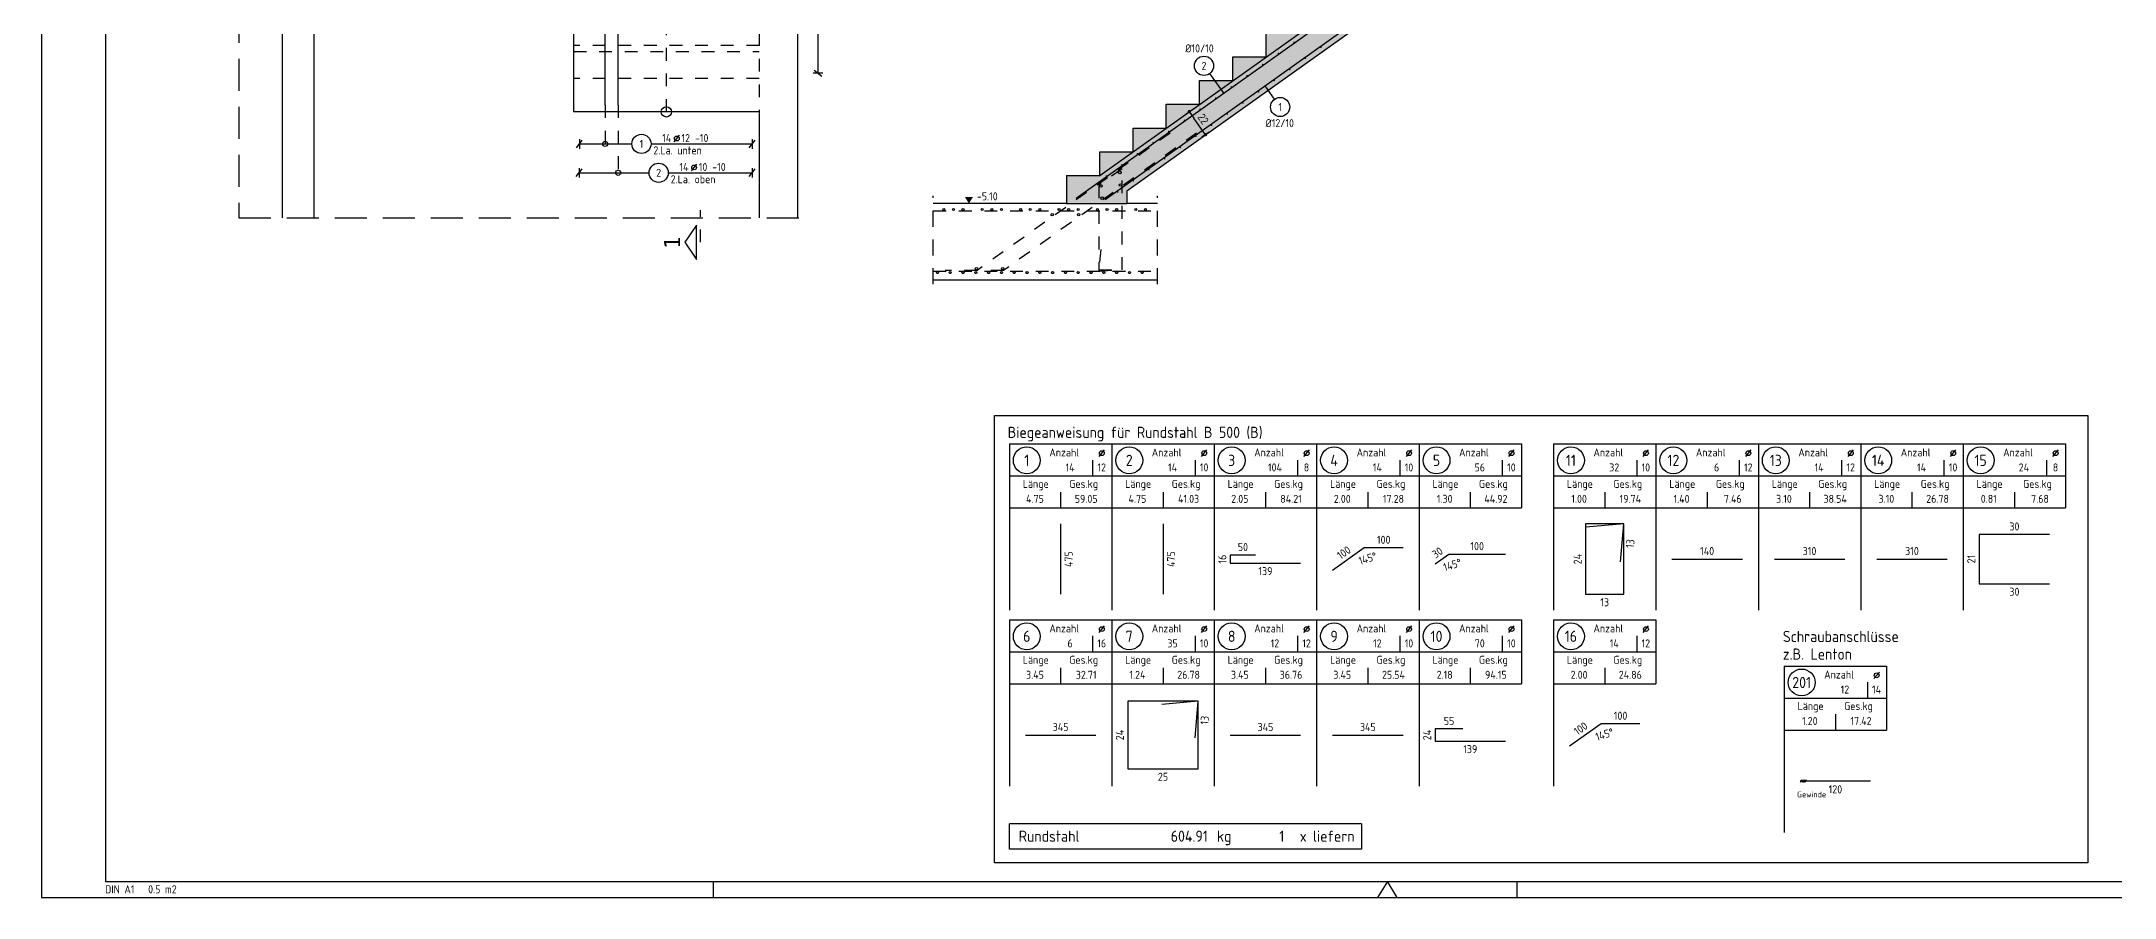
# Model space of a CAD drawing. Extents: x 0 to 29.7, y 0 to 18.4.
# Drawn here: x 0 to 16.19, y 0 to 6.69 of the extents above; entities that cross this region are included whole.
import ezdxf
from ezdxf.enums import TextEntityAlignment as Align

# ---------------------------------------------------------------- set-up
doc = ezdxf.new("R2010")
doc.units = 0
doc.header["$LTSCALE"] = 0.25
for name, pattern in [('AUSGEZOGEN', [1000.01, 1000, 0.01]), ('DOT', [0.175, 0.05, -0.125]), ('GESTRICHELT', [0.75, 0.5, -0.25]), ('GESTRICHELTX2', [1.5, 1, -0.5]), ('HIDDEN', [0.375, 0.25, -0.125]), ('STRICHPUNKT2', [0.55, 0.25, -0.125, 0.05, -0.125]), ('VERDECKT', [0.375, 0.25, -0.125])]:
    doc.linetypes.add(name, pattern=pattern)
for name, color, linetype in [('1.UG', 7, 'Continuous'), ('AFU', 7, 'Continuous'), ('BETON', 7, 'Continuous'), ('grau_mittel', 7, 'Continuous'), ('HILFE', 7, 'Continuous'), ('koten', 7, 'Continuous'), ('MASSE', 7, 'Continuous'), ('OBJEKT', 7, 'Continuous'), ('RAHMEN', 7, 'Continuous'), ('RND', 7, 'Continuous'), ('RND-1', 7, 'Continuous'), ('RND_BILD', 7, 'Continuous'), ('SCHNITTE', 7, 'Continuous'), ('TEXT', 7, 'Continuous'), ('VERDECKT', 7, 'Continuous')]:
    doc.layers.add(name, color=color, linetype=linetype)
doc.layers.add('NOPLOT', color=7, linetype='Continuous', plot=False)
doc.styles.add('helv', font='tahoma.ttf')
doc.styles.add('txt', font='isocp.shx')
doc.linetypes.add('AFU_50M', pattern='A,0.45,["/",Standard,S=0.2,R=0,X=-0.01,Y=-0.1],0.07,["/",Standard,S=0.2,R=0,X=-0.01,Y=-0.1],0.45', length=0.97)
doc.dimstyles.new('DOT_I', dxfattribs={"dimscale": 0.25, "dimtxt": 0.25, "dimasz": 0.25, "dimexe": 0.1, "dimexo": 0.3, "dimgap": 0.1, "dimtad": 1, "dimdec": 3, "dimzin": 3, "dimtxsty": 'txt', "dimblk": 'DOT', "dimblk1": 'DOT', "dimblk2": 'DOT', "dimsah": 1, "dimcen": 0.1, "dimse1": 1, "dimse2": 1, "dimazin": 0, "dimtfac": 1, "dimtdec": 4, "dimtix": 1, "dimtmove": 2, "dimatfit": 3, "dimfxl": 0, "dimtvp": 1, "dimtolj": 1, "dimtzin": 0, "dimarcsym": 0})

# ---------------------------------------------------------------- blocks, each defined once
blk = doc.blocks.new('DINA1')
at = {"layer": 'RAHMEN'}
for p, q in [((0, 59.4), (0, 0)), ((0, 0), (84.1, 0))]:
    blk.add_line(p, q, dxfattribs=at)
at = {"layer": 'RAHMEN', "color": 5}
for p, q in [((2, 58.9), (2, 0.5)), ((2, 0.5), (83.6, 0.5))]:
    blk.add_line(p, q, dxfattribs=at)
at = {"layer": 'RAHMEN', "color": 7}
for p, q in [((21, 0), (21, 0.5)), ((46.1, 0), (46.1, 0.5))]:
    blk.add_line(p, q, dxfattribs=at)
at = {"layer": 'RAHMEN', "color": 7, "linetype": 'Continuous'}
for p, q in [((42.05, 0.5), (41.74, 0)), ((42.36, 0), (42.05, 0.5))]:
    blk.add_line(p, q, dxfattribs=at)
at = {"layer": 'RAHMEN', "color": 7, "style": 'txt'}
blk.add_text('DIN A1   0.5 m2', height=0.25, dxfattribs=at).set_placement((1.989, 0.133))
blk = doc.blocks.new('LEI_GRE')
at = {"layer": 'RND', "color": 7, "linetype": 'Continuous'}
for p, q in [((-0.09, -0.12), (0.09, 0.12)), ((0, 0.15), (0, -0.15))]:
    blk.add_line(p, q, dxfattribs=at)
blk = doc.blocks.new('RND_LEI')
at = {"layer": 'RND', "color": 7, "linetype": 'Continuous'}
blk.add_line((1.022, 0.066), (1.19, 0.27), dxfattribs=at)
for centre, radius in [((0, 0), 0.3), ((1.106, 0.168), 0.075)]:
    blk.add_circle(centre, radius, dxfattribs=at)
at = {"layer": 'RND', "color": 7, "linetype": 'Continuous', "style": 'txt'}
blk.add_attdef('POSL', text='', height=0.25, dxfattribs=at).set_placement((0, 0), align=Align.MIDDLE)
blk.add_attdef('ANZ', text='', height=0.25, dxfattribs=at).set_placement((0.931, 0.057), align=Align.RIGHT)
for tag, p in [('DUM', (1.253, 0.057)), ('ABSTD', (1.674, 0.057)), ('POSTXT', (0.374, -0.327))]:
    blk.add_attdef(tag, p, '', height=0.25, dxfattribs=at)
blk = doc.blocks.new('DOT')
at = {"layer": 'MASSE', "color": 7, "linetype": 'Continuous'}
for p, q in [((0, 0), (-1, 0)), ((0, 0.54), (0, -0.54))]:
    blk.add_line(p, q, dxfattribs=at)
at = {"layer": 'MASSE', "color": 7, "linetype": 'Continuous', "const_width": 0.2}
blk.add_lwpolyline([(-0.1, 0, 1), (0.1, 0, 1)], format="xyb", close=True, dxfattribs=at)
blk = doc.blocks.new('*D18')
at = {"layer": 'Defpoints', "color": 0, "linetype": 'AUSGEZOGEN', "transparency": 16777216}
for p in [(8.965, 6.142), (8.965, 6.142), (9.092, 5.962)]:
    blk.add_point(p, dxfattribs=at)
at = {"layer": 'MASSE', "color": 0, "linetype": 'AUSGEZOGEN', "lineweight": -2, "transparency": 16777216}
blk.add_line((9.056, 6.013), (9.001, 6.091), dxfattribs=at)
at = {"layer": 'MASSE', "color": 0, "linetype": 'AUSGEZOGEN', "lineweight": -2, "transparency": 16777216, "xscale": 0.0625, "yscale": 0.0625, "zscale": 0.0625}
for p, rotation in [((8.965, 6.142), 125.4603968869768), ((9.092, 5.962), 305.4603968869768)]:
    blk.add_blockref('DOT', p, dxfattribs=dict(at, rotation=rotation))
at = {"layer": 'MASSE', "color": 0, "linetype": 'AUSGEZOGEN', "transparency": 16777216, "insert": (9.074, 6.085), "char_height": 0.0625, "attachment_point": 5, "rotation": 305.4604, "style": 'txt'}
blk.add_mtext('\\A1;22', dxfattribs=at)
blk = doc.blocks.new('RND_HIN')
at = {"layer": 'RND', "color": 7, "linetype": 'Continuous'}
blk.add_circle((0, 0), 0.3, dxfattribs=at)
at = {"layer": 'RND', "color": 7, "linetype": 'Continuous', "style": 'txt'}
blk.add_attdef('POSI', text='', height=0.25, dxfattribs=at).set_placement((0, 0), align=Align.MIDDLE)
blk = doc.blocks.new('RND_LIS2')
at = {"layer": 'RND', "color": 3, "linetype": 'Continuous'}
for p, q in [((0, 0), (0, -5.2)), ((0, 0), (3.2, 0)), ((3.2, 0), (3.2, -2)), ((2.6, -0.503), (2.6, -1)), ((0, -1), (3.2, -1)), ((1.6, -1.503), (1.6, -2)), ((0, -2), (3.2, -2))]:
    blk.add_line(p, q, dxfattribs=at)
at = {"layer": 'RND', "color": 7, "linetype": 'Continuous'}
blk.add_line((2.805, -0.39), (2.973, -0.186), dxfattribs=at)
at = {"layer": 'RND', "color": 1, "linetype": 'Continuous'}
blk.add_circle((0.545, -0.513), 0.42, dxfattribs=at)
at = {"layer": 'RND', "color": 7, "linetype": 'Continuous'}
blk.add_circle((2.889, -0.288), 0.075, dxfattribs=at)
at = {"layer": 'RND', "color": 7, "linetype": 'Continuous', "style": 'txt'}
for s, p in [('Anzahl', (1.249, -0.391)), ('Länge', (0.42, -1.373)), ('Ges.kg', (1.872, -1.373))]:
    blk.add_text(s, height=0.25, dxfattribs=at).set_placement(p)
at = {"layer": 'RND', "color": 1, "linetype": 'Continuous', "style": 'txt'}
blk.add_attdef('POS1', text='', height=0.35, dxfattribs=at).set_placement((0.545, -0.513), align=Align.MIDDLE)
at = {"layer": 'RND', "color": 7, "linetype": 'Continuous', "style": 'txt'}
for tag, p in [('STK1', (1.897, -0.859)), ('DS1', (2.885, -0.859)), ('LANG1', (0.8, -1.841)), ('GEW', (2.4, -1.841))]:
    blk.add_attdef(tag, text='', height=0.25, dxfattribs=at).set_placement(p, align=Align.CENTER)
blk = doc.blocks.new('OKRD_O')
at = {"layer": 'koten', "color": 7, "linetype": 'Continuous'}
blk.add_solid([(-0.125, 0.202), (0.125, 0.202), (0, 0)], dxfattribs=at)
at = {"layer": 'koten', "style": 'txt'}
blk.add_attdef('OKRD', (0.25, 0.1), '', height=0.25, dxfattribs=at)
blk = doc.blocks.new('SCHN-1')
at = {"layer": 'SCHNITTE', "color": 5, "linetype": 'Continuous'}
blk.add_lwpolyline([(0.54, 0.125), (0, 0.485), (-0.54, 0.125)], close=True, dxfattribs=at)
at = {"layer": 'SCHNITTE', "color": 6, "linetype": 'Continuous', "style": 'helv'}
blk.add_attdef('SCHN-1', text='', height=0.5, dxfattribs=at).set_placement((0, 0.635), align=Align.CENTER)
blk = doc.blocks.new('*D43')
at = {"layer": 'Defpoints', "color": 0, "linetype": 'AUSGEZOGEN', "transparency": 16777216}
for p in [(10.209, 2.645), (10.327, 2.684), (10.332, 2.733), (10.484, 2.733)]:
    blk.add_point(p, dxfattribs=at)
at = {"layer": 'RND_BILD', "color": 0, "linetype": 'AUSGEZOGEN', "transparency": 16777216, "insert": (10.359, 2.65), "char_height": 0.0625, "attachment_point": 5, "rotation": 17.7302, "style": 'txt'}
blk.add_mtext('\\A1;145°', dxfattribs=at)
blk = doc.blocks.new('*D44')
at = {"layer": 'Defpoints', "color": 0, "linetype": 'AUSGEZOGEN', "transparency": 16777216}
for p in [(10.939, 2.645), (10.988, 2.634), (10.993, 2.684), (11.214, 2.684)]:
    blk.add_point(p, dxfattribs=at)
at = {"layer": 'RND_BILD', "color": 0, "linetype": 'AUSGEZOGEN', "transparency": 16777216, "insert": (11.02, 2.6), "char_height": 0.0625, "attachment_point": 5, "rotation": 17.7302, "style": 'txt'}
blk.add_mtext('\\A1;145°', dxfattribs=at)
blk = doc.blocks.new('*D45')
at = {"layer": 'Defpoints', "color": 0, "linetype": 'AUSGEZOGEN', "transparency": 16777216}
for p in [(12.177, 1.309), (12.182, 1.358), (12.334, 1.358), (12.059, 1.27)]:
    blk.add_point(p, dxfattribs=at)
at = {"layer": 'RND_BILD', "color": 0, "linetype": 'AUSGEZOGEN', "transparency": 16777216, "insert": (12.209, 1.275), "char_height": 0.0625, "attachment_point": 5, "rotation": 17.7302, "style": 'txt'}
blk.add_mtext('\\A1;145°', dxfattribs=at)
blk = doc.blocks.new('RND_SUM')
at = {"layer": 'RND', "color": 5, "linetype": 'Continuous'}
for p, q in [((0, 0), (0, 0.8)), ((11, 0.8), (0, 0.8)), ((11, 0.8), (11, 0)), ((11, 0), (0, 0))]:
    blk.add_line(p, q, dxfattribs=at)
at = {"layer": 'RND', "color": 1, "linetype": 'Continuous', "style": 'txt'}
for s, p in [('Rundstahl', (0.292, 0.235)), ('kg', (6.483, 0.235))]:
    blk.add_text(s, height=0.35, dxfattribs=at).set_placement(p)
blk.add_text('x liefern', height=0.35, dxfattribs=at).set_placement((10.784, 0.235), align=Align.RIGHT)
for tag, p in [('RND-S', (6.203, 0.235)), ('RND-Z', (8.59, 0.235))]:
    blk.add_attdef(tag, text='', height=0.35, dxfattribs=at).set_placement(p, align=Align.RIGHT)

msp = doc.modelspace()

# ---------------------------------------------------------------- hatches: boundary and pattern name
at = {"layer": 'grau_mittel'}
h = msp.add_hatch(color=61, dxfattribs=at)
h.paths.add_polyline_path([(13.821, 8.222), (13.821, 8.522), (12.361, 8.522), (12.265, 8.522), (12.265, 8.222)])
h.paths.add_polyline_path([(12.265, 8.222), (12.265, 8.522), (12.361, 8.522), (12.361, 8.607), (12.166, 8.607), (12.166, 8.422), (11.906, 8.422), (11.906, 8.237), (11.646, 8.237), (11.646, 8.052), (11.386, 8.052), (11.386, 7.866), (11.126, 7.866), (11.126, 7.681), (10.866, 7.681), (10.866, 7.496), (10.606, 7.496), (10.606, 7.311), (10.346, 7.311), (10.346, 7.126), (10.086, 7.126), (10.086, 6.94), (9.826, 6.94), (9.826, 6.755), (9.566, 6.755), (9.566, 6.57), (9.306, 6.57), (9.306, 6.385), (9.046, 6.385), (9.046, 6.2), (8.786, 6.2), (8.786, 6.014), (8.526, 6.014), (8.526, 5.829), (8.266, 5.829), (8.266, 5.644), (8.006, 5.644), (8.006, 5.424), (8.477, 5.424), (8.477, 5.524)])

# ---------------------------------------------------------------- linework, layer by layer
at = {"layer": '1.UG', "color": 7, "linetype": 'DOT'}
for p, q in [((4.881, 6.14), (4.881, 10.495)), ((5.606, 6.66), (4.156, 6.66)), ((5.606, 6.4), (4.156, 6.4))]:
    msp.add_line(p, q, dxfattribs=at)
at = {"layer": 'AFU', "color": 8, "linetype": 'AFU_50M'}
msp.add_line((8.006, 5.424), (8.477, 5.424), dxfattribs=at)
at = {"layer": 'BETON', "color": 6, "linetype": 'AUSGEZOGEN', "lineweight": -2}
for p, q in [((5.906, 12.255), (5.906, 5.311)), ((1.881, 7.755), (1.881, 5.311)), ((2.131, 5.311), (2.131, 7.635)), ((5.606, 6.14), (5.606, 5.311))]:
    msp.add_line(p, q, dxfattribs=at)
at = {"layer": 'BETON', "color": 6, "linetype": 'AUSGEZOGEN'}
for p, q in [((8.477, 5.524), (12.265, 8.222)), ((9.566, 6.57), (9.566, 6.755)), ((9.306, 6.385), (9.306, 6.57)), ((9.306, 6.57), (9.566, 6.57)), ((9.046, 6.2), (9.046, 6.385)), ((9.046, 6.385), (9.306, 6.385)), ((8.786, 6.014), (8.786, 6.2)), ((8.786, 6.2), (9.046, 6.2)), ((8.526, 5.829), (8.526, 6.014)), ((8.526, 6.014), (8.786, 6.014)), ((8.266, 5.644), (8.266, 5.829)), ((8.266, 5.829), (8.526, 5.829)), ((8.006, 5.644), (8.006, 5.424)), ((8.006, 5.644), (8.266, 5.644)), ((8.477, 5.524), (8.477, 5.424)), ((8.006, 5.424), (6.966, 5.424)), ((8.717, 5.424), (8.477, 5.424)), ((8.717, 4.824), (6.966, 4.824))]:
    msp.add_line(p, q, dxfattribs=at)
at = {"layer": 'HILFE', "color": 102, "linetype": 'GESTRICHELTX2'}
for p, q in [((1.541, 12.93), (1.541, 5.311)), ((1.541, 5.311), (6.003, 5.311))]:
    msp.add_line(p, q, dxfattribs=at)
at = {"layer": 'HILFE', "color": 102, "linetype": 'GESTRICHELT'}
for p, q in [((6.966, 4.793), (6.966, 5.483)), ((8.717, 4.793), (8.717, 5.483))]:
    msp.add_line(p, q, dxfattribs=at)
at = {"layer": 'NOPLOT', "color": 191, "linetype": 'AUSGEZOGEN'}
msp.add_line((8.266, 5.644), (11.906, 8.237), dxfattribs=at)
at = {"layer": 'OBJEKT', "color": 7, "linetype": 'AUSGEZOGEN'}
for p in [(4.156, 7.625), (5.606, 6.14)]:
    msp.add_line(p, (4.156, 6.14), dxfattribs=at)
msp.add_circle((4.881, 6.14), 0.04, dxfattribs=at)
at = {"layer": 'RND', "color": 7, "linetype": 'AUSGEZOGEN'}
for p, q in [((6.065, 7.77), (6.065, 6.443)), ((4.202, 5.89), (4.611, 5.89)), ((4.761, 5.89), (5.551, 5.89)), ((4.2, 5.664), (4.746, 5.664)), ((4.896, 5.664), (5.551, 5.664))]:
    msp.add_line(p, q, dxfattribs=at)
at = {"layer": 'RND', "color": 102, "linetype": 'AUSGEZOGEN'}
for p, q in [((9.123, 6.439), (9.234, 6.284)), ((9.631, 6.239), (9.558, 6.343))]:
    msp.add_line(p, q, dxfattribs=at)
at = {"layer": 'RND', "color": 102, "linetype": 'VERDECKT'}
for p, q in [((4.404, 6.193), (4.404, 5.865)), ((4.504, 6.193), (4.504, 5.639))]:
    msp.add_line(p, q, dxfattribs=at)
at = {"layer": 'RND', "color": 1, "linetype": 'AUSGEZOGEN'}
for points in [[(4.404, 6.193), (4.404, 10.31)], [(4.504, 6.193), (4.504, 10.31)], [(11.95, 8.218), (8.081, 5.463)], [(12.178, 8.209), (8.309, 5.454)]]:
    msp.add_lwpolyline(points, dxfattribs=at)
at = {"layer": 'RND', "color": 7, "linetype": 'AUSGEZOGEN', "const_width": 0.006}
for points in [[(9.78, 6.684, 1), (9.786, 6.684, 1)], [(9.991, 6.645, 1), (9.997, 6.645, 1)], [(9.535, 6.51, 1), (9.541, 6.51, 1)], [(9.658, 6.597, 1), (9.664, 6.597, 1)], [(9.747, 6.471, 1), (9.753, 6.471, 1)], [(9.869, 6.558, 1), (9.875, 6.558, 1)], [(9.291, 6.335, 1), (9.297, 6.335, 1)], [(9.413, 6.423, 1), (9.419, 6.423, 1)], [(9.625, 6.384, 1), (9.631, 6.384, 1)], [(9.047, 6.161, 1), (9.053, 6.161, 1)], [(9.169, 6.248, 1), (9.175, 6.248, 1)], [(9.381, 6.21, 1), (9.387, 6.21, 1)], [(9.503, 6.297, 1), (9.509, 6.297, 1)], [(8.802, 5.987, 1), (8.808, 5.987, 1)], [(8.925, 6.074, 1), (8.931, 6.074, 1)], [(9.136, 6.036, 1), (9.142, 6.036, 1)], [(9.258, 6.123, 1), (9.264, 6.123, 1)], [(8.68, 5.9, 1), (8.686, 5.9, 1)], [(8.892, 5.862, 1), (8.898, 5.862, 1)], [(9.014, 5.949, 1), (9.02, 5.949, 1)], [(8.436, 5.726, 1), (8.442, 5.726, 1)], [(8.558, 5.813, 1), (8.564, 5.813, 1)], [(8.647, 5.688, 1), (8.653, 5.688, 1)], [(8.77, 5.775, 1), (8.776, 5.775, 1)], [(8.314, 5.639, 1), (8.32, 5.639, 1)], [(8.403, 5.514, 1), (8.409, 5.514, 1)], [(8.525, 5.601, 1), (8.531, 5.601, 1)]]:
    msp.add_lwpolyline(points, format="xyb", close=True, dxfattribs=at)
at = {"layer": 'RND', "color": 7, "linetype": 'AUSGEZOGEN'}
for centre in [(4.404, 5.89), (4.504, 5.664)]:
    msp.add_circle(centre, 0.02, dxfattribs=at)
at = {"layer": 'RND-1', "color": 7, "linetype": 'HIDDEN'}
for points in [[(8.815, 5.974), (7.308, 4.901), (7.058, 4.901)], [(9.022, 5.974), (7.515, 4.901), (7.265, 4.901)], [(8.274, 5.064), (8.26, 4.905), (8.44, 4.905), (8.44, 5.695), (8.26, 5.565), (8.26, 4.895), (8.42, 4.909)], [(6.966, 5.368), (8.717, 5.368)], [(6.966, 4.894), (8.717, 4.894)]]:
    msp.add_lwpolyline(points, dxfattribs=at)
at = {"layer": 'RND-1', "color": 7, "linetype": 'AUSGEZOGEN'}
for centre, radius in [((8.423, 5.666), 0.01), ((8.275, 5.561), 0.01), ((8.428, 5.569), 0.01), ((7.048, 5.378), 0.008), ((7.123, 5.378), 0.008), ((7.198, 5.378), 0.008), ((7.348, 5.378), 0.008), ((7.423, 5.378), 0.008), ((7.498, 5.378), 0.008), ((7.648, 5.378), 0.008), ((7.723, 5.378), 0.008), ((7.798, 5.378), 0.008), ((7.895, 5.337), 0.01), ((7.948, 5.378), 0.008), ((8.023, 5.378), 0.008), ((8.098, 5.378), 0.008), ((8.101, 5.337), 0.01), ((8.248, 5.378), 0.008), ((8.285, 5.466), 0.01), ((8.323, 5.378), 0.008), ((8.398, 5.378), 0.008), ((8.548, 5.378), 0.008), ((8.623, 5.378), 0.008), ((6.998, 4.884), 0.008), ((7.098, 4.884), 0.008), ((7.198, 4.884), 0.008), ((7.298, 4.884), 0.008), ((7.303, 4.915), 0.01), ((7.398, 4.884), 0.008), ((7.498, 4.884), 0.008), ((7.508, 4.915), 0.01), ((7.598, 4.884), 0.008), ((7.698, 4.884), 0.008), ((7.798, 4.884), 0.008), ((7.898, 4.884), 0.008), ((7.998, 4.884), 0.008), ((8.098, 4.884), 0.008), ((8.198, 4.884), 0.008), ((8.298, 4.884), 0.008), ((8.398, 4.884), 0.008), ((8.498, 4.884), 0.008), ((8.598, 4.884), 0.008)]:
    msp.add_circle(centre, radius, dxfattribs=at)
at = {"layer": 'RND_BILD', "color": 102, "linetype": 'AUSGEZOGEN'}
for p, q in [((13.748, 0.92), (13.737, 0.898)), ((13.76, 0.92), (13.749, 0.898)), ((13.772, 0.92), (13.761, 0.898)), ((13.784, 0.92), (13.773, 0.898))]:
    msp.add_line(p, q, dxfattribs=at)
at = {"layer": 'RND_BILD', "color": 1, "linetype": 'AUSGEZOGEN'}
for points in [[(7.96, 2.92), (7.96, 2.37)], [(8.76, 2.92), (8.76, 2.37)], [(12.333, 2.623), (12.359, 2.92), (12.061, 2.92), (12.061, 2.37), (12.359, 2.37), (12.359, 2.92), (12.063, 2.894)], [(15.685, 2.838), (15.135, 2.838), (15.135, 2.453), (15.685, 2.453)], [(9.483, 2.677), (9.285, 2.677), (9.285, 2.614), (9.835, 2.614)], [(10.635, 2.733), (10.332, 2.733), (10.085, 2.557)], [(10.885, 2.607), (10.993, 2.684), (11.435, 2.684)], [(12.735, 2.645), (13.285, 2.645)], [(13.535, 2.645), (14.085, 2.645)], [(14.335, 2.645), (14.885, 2.645)], [(9.01, 1.249), (9.035, 1.534), (8.485, 1.534), (8.485, 1.006), (9.035, 1.006), (9.035, 1.534), (8.75, 1.509)], [(11.103, 1.318), (10.885, 1.318), (10.885, 1.223), (11.435, 1.223)], [(12.485, 1.358), (12.182, 1.358), (11.935, 1.182)], [(7.685, 1.27), (8.235, 1.27)], [(9.285, 1.27), (9.835, 1.27)], [(10.085, 1.27), (10.635, 1.27)], [(14.287, 0.909), (13.737, 0.909)]]:
    msp.add_lwpolyline(points, dxfattribs=at)
at = {"layer": 'SCHNITTE', "color": 5, "linetype": 'STRICHPUNKT2'}
msp.add_line((5.147, 5.121), (5.147, 5.371), dxfattribs=at)
at = {"layer": 'TEXT', "color": 1, "linetype": 'AUSGEZOGEN'}
msp.add_lwpolyline([(7.443, 3.768), (15.984, 3.768), (15.984, 0.272), (7.443, 0.272)], close=True, dxfattribs=at)
at = {"layer": 'VERDECKT', "color": 7, "linetype": 'VERDECKT', "lineweight": -2}
msp.add_line((5.606, 11.955), (5.606, 6.14), dxfattribs=at)
at = {"layer": 'VERDECKT', "color": 7, "linetype": 'HIDDEN'}
msp.add_line((4.156, 6.611), (5.606, 6.611), dxfattribs=at)

# ---------------------------------------------------------------- block references
at = {"layer": 'koten', "color": 7, "linetype": 'AUSGEZOGEN', "xscale": 0.25, "yscale": 0.25, "zscale": 0.25}
msp.add_blockref('OKRD_O', (7.244, 5.424), dxfattribs=at).add_auto_attribs({'OKRD': '-5.10'})
at = {"layer": 'RAHMEN', "color": 7, "linetype": 'AUSGEZOGEN', "xscale": 0.25, "yscale": 0.25, "zscale": 0.25}
msp.add_blockref('DINA1', (0, 0), dxfattribs=at)
at = {"layer": 'RND', "color": 7, "linetype": 'AUSGEZOGEN', "xscale": 0.25, "yscale": 0.25, "zscale": 0.25}
for name, p, values in [('RND_HIN', (9.08, 6.5), {'POSI': '2'}), ('RND_HIN', (9.675, 6.178), {'POSI': '1'}), ('RND_LEI', (4.686, 5.89), {'POSL': '1', 'DUM': '12', 'ANZ': '14', 'ABSTD': '-10', 'POSTXT': '2.La. unten'}), ('RND_LEI', (4.821, 5.664), {'POSL': '2', 'DUM': '10', 'ANZ': '14', 'ABSTD': '-10', 'POSTXT': '2.La. oben'})]:
    msp.add_blockref(name, p, dxfattribs=at).add_auto_attribs(values)
at = {"layer": 'RND', "color": 7, "linetype": 'AUSGEZOGEN', "xscale": 0.25, "yscale": 0.25, "zscale": 0.25, "rotation": 270}
msp.add_blockref('LEI_GRE', (6.065, 6.443), dxfattribs=at)
at = {"layer": 'RND', "color": 7, "linetype": 'AUSGEZOGEN', "xscale": 0.25, "yscale": 0.25, "zscale": 0.25}
for p in [(4.202, 5.89), (5.551, 5.89), (4.2, 5.664), (5.551, 5.664)]:
    msp.add_blockref('LEI_GRE', p, dxfattribs=at)
at = {"layer": 'RND_BILD', "color": 6, "linetype": 'AUSGEZOGEN', "xscale": 0.25, "yscale": 0.25, "zscale": 0.25}
msp.add_blockref('RND_LIS2', (7.56, 3.545), dxfattribs=at).add_auto_attribs({'POS1': '1', 'STK1': '14', 'DS1': '12', 'LANG1': '4.75', 'GEW': '59.05'})
at = {"layer": 'RND_BILD', "color": 7, "linetype": 'AUSGEZOGEN', "xscale": 0.25, "yscale": 0.25, "zscale": 0.25}
for name, p, values in [('RND_LIS2', (8.36, 3.545), {'POS1': '2', 'STK1': '14', 'DS1': '10', 'LANG1': '4.75', 'GEW': '41.03'}), ('RND_LIS2', (9.16, 3.545), {'POS1': '3', 'STK1': '104', 'DS1': '8', 'LANG1': '2.05', 'GEW': '84.21'}), ('RND_LIS2', (9.96, 3.545), {'POS1': '4', 'STK1': '14', 'DS1': '10', 'LANG1': '2.00', 'GEW': '17.28'}), ('RND_LIS2', (10.76, 3.545), {'POS1': '5', 'STK1': '56', 'DS1': '10', 'LANG1': '1.30', 'GEW': '44.92'}), ('RND_LIS2', (11.81, 3.545), {'POS1': '11', 'STK1': '32', 'DS1': '10', 'LANG1': '1.00', 'GEW': '19.74'}), ('RND_LIS2', (12.61, 3.545), {'POS1': '12', 'STK1': '6', 'DS1': '12', 'LANG1': '1.40', 'GEW': '7.46'}), ('RND_LIS2', (13.41, 3.545), {'POS1': '13', 'STK1': '14', 'DS1': '12', 'LANG1': '3.10', 'GEW': '38.54'}), ('RND_LIS2', (14.21, 3.545), {'POS1': '14', 'STK1': '14', 'DS1': '10', 'LANG1': '3.10', 'GEW': '26.78'}), ('RND_LIS2', (15.01, 3.545), {'POS1': '15', 'STK1': '24', 'DS1': '8', 'LANG1': '0.81', 'GEW': '7.68'}), ('RND_LIS2', (7.56, 2.17), {'POS1': '6', 'STK1': '6', 'DS1': '16', 'LANG1': '3.45', 'GEW': '32.71'}), ('RND_LIS2', (8.36, 2.17), {'POS1': '7', 'STK1': '35', 'DS1': '10', 'LANG1': '1.24', 'GEW': '26.78'}), ('RND_LIS2', (9.16, 2.17), {'POS1': '8', 'STK1': '12', 'DS1': '12', 'LANG1': '3.45', 'GEW': '36.76'}), ('RND_LIS2', (9.96, 2.17), {'POS1': '9', 'STK1': '12', 'DS1': '10', 'LANG1': '3.45', 'GEW': '25.54'}), ('RND_LIS2', (10.76, 2.17), {'POS1': '10', 'STK1': '70', 'DS1': '10', 'LANG1': '2.18', 'GEW': '94.15'}), ('RND_LIS2', (11.81, 2.17), {'POS1': '16', 'STK1': '14', 'DS1': '12', 'LANG1': '2.00', 'GEW': '24.86'}), ('RND_LIS2', (13.612, 1.809), {'POS1': '201', 'STK1': '12', 'DS1': '14', 'LANG1': '1.20', 'GEW': '17.42'}), ('RND_SUM', (7.56, 0.377), {'RND-S': '604.91', 'RND-Z': '1'})]:
    msp.add_blockref(name, p, dxfattribs=at).add_auto_attribs(values)
at = {"layer": 'SCHNITTE', "color": 5, "linetype": 'STRICHPUNKT2', "xscale": 0.25, "yscale": 0.25, "zscale": 0.25, "rotation": 90}
msp.add_blockref('SCHN-1', (5.147, 5.121), dxfattribs=at).add_auto_attribs({'SCHN-1': '1'})

# ---------------------------------------------------------------- texts
at = {"layer": 'RND_BILD', "color": 7, "linetype": 'AUSGEZOGEN', "style": 'txt'}
for s, p in [('30', (15.41, 2.9)), ('50', (9.384, 2.739)), ('100', (10.484, 2.796)), ('100', (11.214, 2.746)), ('140', (13.01, 2.708)), ('310', (13.81, 2.708)), ('310', (14.61, 2.708)), ('139', (9.56, 2.551)), ('13', (12.21, 2.308)), ('30', (15.41, 2.39)), ('345', (7.96, 1.333)), ('345', (9.56, 1.333)), ('345', (10.36, 1.333)), ('55', (10.994, 1.38)), ('100', (12.334, 1.421)), ('139', (11.16, 1.16)), ('25', (8.76, 0.944)), ('120', (14.012, 0.846))]:
    msp.add_text(s, height=0.063, dxfattribs=at).set_placement(p, align=Align.MIDDLE)
for s, rotation, p in [('13', 84.9999, (12.409, 2.766)), ('475', 90, (8.023, 2.645)), ('475', 90, (8.823, 2.645)), ('16', 90, (9.223, 2.645)), ('100', 35.4604, (10.173, 2.696)), ('30', 35.4604, (10.903, 2.696)), ('24', 90, (11.999, 2.645)), ('21', 90, (15.073, 2.645)), ('24', 90, (8.423, 1.27)), ('13', 84.9999, (9.085, 1.386)), ('24', 90, (10.823, 1.27)), ('100', 35.4604, (12.023, 1.321))]:
    msp.add_text(s, height=0.063, rotation=rotation, dxfattribs=at).set_placement(p, align=Align.MIDDLE)
at = {"layer": 'RND_BILD', "color": 102, "linetype": 'Continuous', "style": 'txt'}
msp.add_text('Gewinde', height=0.045, dxfattribs=at).set_placement((13.712, 0.783))
at = {"layer": 'TEXT', "color": 7, "linetype": 'AUSGEZOGEN', "style": 'txt'}
for s, p in [('%%C10/10', (8.934, 6.605)), ('%%C12/10', (9.561, 6.021))]:
    msp.add_text(s, height=0.0625, dxfattribs=at).set_placement(p)
at = {"layer": 'TEXT', "color": 1, "linetype": 'AUSGEZOGEN', "style": 'txt'}
for s, p in [('Biegeanweisung für Rundstahl B 500 (B)', (7.547, 3.592)), ('Schraubanschlüsse', (13.601, 1.997)), ('z.B. Lenton', (13.601, 1.859))]:
    msp.add_text(s, height=0.0875, dxfattribs=at).set_placement(p)

# ---------------------------------------------------------------- dimensions: what is measured, and where the dimension line sits
at = {"layer": 'MASSE', "color": 7, "linetype": 'AUSGEZOGEN'}
dim = msp.add_linear_dim(base=(8.965, 6.142), p1=(9.092, 5.962), p2=(8.965, 6.142), angle=305.4604, dimstyle='DOT_I', override={"dimdec": 0, "dimlfac": 100}, dxfattribs=at)
dim.commit()
dim.dimension.update_dxf_attribs({"geometry": '*D18', "text_midpoint": (9.074, 6.085)})
at = {"layer": 'RND_BILD', "color": 7, "linetype": 'AUSGEZOGEN'}
for base, center, p1, p2, picture, middle in [((10.3267, 2.6835), (10.3322, 2.7332), (10.2088, 2.6453), (10.4838, 2.7332), '*D43', (10.3589, 2.6499)), ((10.9878, 2.634), (10.9933, 2.6837), (11.2143, 2.6837), (10.9393, 2.6453), '*D44', (11.02, 2.6004)), ((12.1767, 1.3085), (12.1822, 1.3582), (12.0588, 1.2703), (12.3338, 1.3582), '*D45', (12.2089, 1.2749))]:
    dim = msp.add_angular_dim_3p(base=base, center=center, p1=p1, p2=p2, dimstyle='DOT_I', override={"dimdec": 2, "dimadec": 0}, dxfattribs=at)
    dim.commit()
    dim.dimension.update_dxf_attribs({"geometry": picture, "text_midpoint": middle, "dimtype": 165})

doc.saveas('drawing.dxf')
